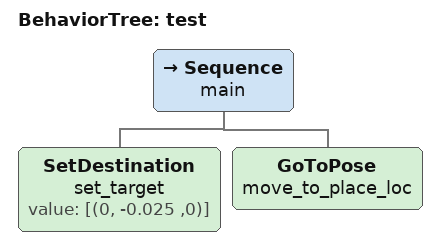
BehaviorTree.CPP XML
<root>
    <BehaviorTree ID="test">
    <Sequence name="main">
    <!-- start -->

        <SetDestination name="set_target" value="[(0, -0.025 ,0)]"/>
        <GoToPose name="move_to_place_loc"/>

    </Sequence>
    </BehaviorTree>
</root>
